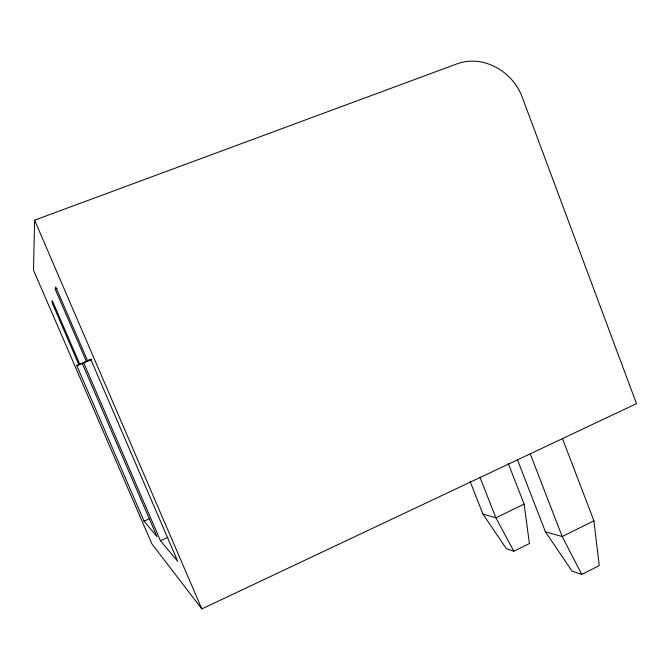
<?xml version="1.0" encoding="UTF-8"?>
<svg xmlns="http://www.w3.org/2000/svg" width="670" height="670" viewBox="0 0 670 670"><rect width="100%" height="100%" fill="white"/><g stroke="black" fill="none" stroke-linecap="round" stroke-linejoin="round"><path stroke-width="1" d="M34.622 220.179L33.5 270.144L151.914 543.906L201.821 608.921L636.5 403.65L522.374 97.56C513.212 71.941 483.748 54.136 457.149 63.792L34.622 220.179L201.821 608.921M91.187 359.422L86.346 361.381L55.208 289.155L55.761 286.928L87.602 360.82L91.48 359.246M517.458 459.762L545.43 531.796L572.054 571.125L581.786 574.441L599.256 565.564L593.913 520.808L562.398 438.389M593.913 520.808L562.205 536.544L545.43 531.796M470.03 481.286L482.986 514.141L506.336 548.671L513.831 551.234L529.417 543.538L524.116 504.125L508.262 463.414M524.116 504.125L495.884 517.784L482.986 514.141M86.346 361.381L83.591 362.621L160.431 540.707L168.044 537.265M82.184 363.249L157.031 536.662L144.033 521.159L76.807 365.661L78.884 364.731L51.908 302.304L52.327 300.646L79.822 364.312L91.338 359.48M87.602 360.82L90.802 359.388L177.759 561.368L160.431 540.707M144.033 521.159L149.762 518.605M76.807 365.661L85.634 361.951M55.208 289.155L57.159 288.393M513.831 551.234L495.884 517.784L479.887 477.107M581.786 574.441L562.205 536.544L530.146 453.615"/></g></svg>
